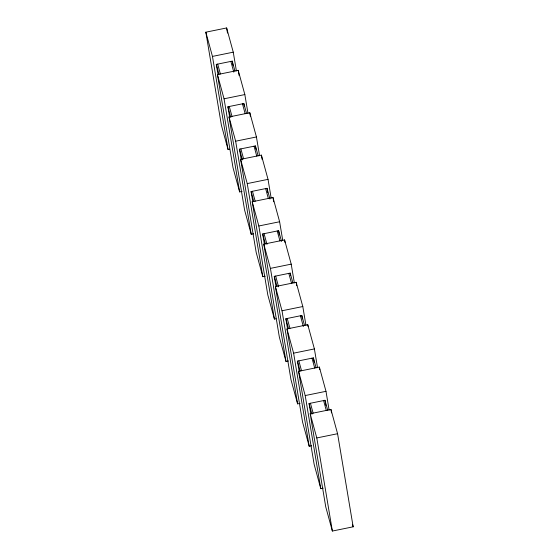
<?xml version="1.0" encoding="UTF-8"?>
<svg xmlns="http://www.w3.org/2000/svg" width="559" height="559" viewBox="0 0 559 559"><rect width="100%" height="100%" fill="white"/><g stroke="black" fill="none" stroke-linecap="round" stroke-linejoin="round"><path stroke-width="0.84" d="M229.658 149.183L228.044 149.512L221.42 125.286L205.838 32.184L226.633 27.95L233.257 52.176L236.401 70.965M205.838 32.184L212.462 56.41L233.257 52.176M218.024 74.64L216.305 64.383L232.244 61.134L234.955 71.042M242.061 191.409L239.636 191.905L233.012 167.679L217.43 74.578L238.218 70.343L244.842 94.569L247.986 113.358M217.43 74.578L224.054 98.803L244.842 94.569M229.616 117.034L227.897 106.776L243.836 103.527L246.547 113.435M253.653 233.802L251.229 234.298L244.604 210.072L229.022 116.971L249.81 112.736L256.434 136.962L259.579 155.751M229.022 116.971L235.646 141.196L256.434 136.962M241.208 159.427L239.49 149.169L255.428 145.92L258.139 155.828M265.245 276.195L262.821 276.691L256.197 252.465L240.615 159.364L261.402 155.129L268.027 179.355L271.171 198.145M240.615 159.364L247.239 183.59L268.027 179.355M252.801 201.82L251.082 191.562L267.02 188.313L269.955 199.046M276.027 318.756L274.413 319.084L267.789 294.859L252.207 201.757L272.995 197.523L279.619 221.748L282.763 240.538M252.207 201.757L258.831 225.983L279.619 221.748M264.393 244.213L262.674 233.955L278.613 230.706L281.547 241.439M288.43 360.981L286.005 361.477L279.381 337.252L263.799 244.15L284.587 239.916L291.211 264.141L294.355 282.931M263.799 244.15L270.423 268.376L291.211 264.141M275.985 286.606L274.266 276.349L290.205 273.099L292.916 283.008M300.022 403.374L297.598 403.871L290.973 379.645L275.391 286.543L296.179 282.309L302.803 306.535L305.948 325.324M275.391 286.543L282.016 310.769L302.803 306.535M287.571 328.999L285.859 318.742L301.797 315.493L304.508 325.401M311.615 445.768L309.19 446.264L302.566 422.038L286.984 328.937L307.771 324.702L314.396 348.928L317.54 367.717M286.984 328.937L293.608 353.162L314.396 348.928M299.163 371.393L297.451 361.135L313.389 357.886L316.101 367.794M323.207 488.161L320.782 488.657L314.158 464.431L298.576 371.33L319.364 367.095L325.988 391.321L329.132 410.11M298.576 371.33L305.2 395.555L325.988 391.321M310.755 413.786L309.043 403.528L324.982 400.279L327.686 410.187M310.168 413.723L330.956 409.488L337.58 433.714L353.162 526.816L332.367 531.05L325.743 506.824L310.168 413.723L316.792 437.949L332.367 531.05M316.792 437.949L337.58 433.714M230.86 61.413L233.795 72.153M242.452 103.806L245.163 113.722M254.045 146.199L256.749 156.115M265.637 188.593L268.341 198.508M277.229 230.986L279.933 240.901M288.814 273.379L291.525 283.294M300.407 315.772L303.348 326.512M311.999 358.165L314.71 368.081M323.591 400.558L326.302 410.474M352.477 524.307L353.162 526.816M217.689 64.096L220.4 74.005M229.281 106.49L231.992 116.398M240.873 148.883L243.584 158.798M252.465 191.276L255.177 201.191M264.058 233.669L266.992 244.409M275.65 276.062L278.585 286.802M287.242 318.455L289.953 328.371M298.834 360.848L301.546 370.764M310.427 403.242L313.138 413.157M216.305 64.383L219.016 74.291M227.897 106.776L230.832 117.509M239.49 149.169L242.424 159.902M251.082 191.562L253.793 201.471M262.674 233.955L265.385 243.864M274.266 276.349L276.978 286.257M285.859 318.742L288.57 328.65M297.451 361.135L300.162 371.043M309.043 403.528L311.978 414.261M330.956 409.488L331.529 412.905M324.982 400.279L325.841 405.408M319.364 367.095L319.79 369.66M313.389 357.886L314.102 362.162M307.771 324.702L308.058 326.414M301.797 315.493L302.37 318.909M296.179 282.309L296.752 285.726M290.205 273.099L290.631 275.664M284.587 239.916L285.02 242.48M272.995 197.523L273.714 201.792M278.613 230.706L279.325 234.983M305.2 395.555L320.782 488.657M261.402 155.129L262.122 159.399M267.02 188.313L267.733 192.589M293.608 353.162L309.19 446.264M249.81 112.736L250.383 116.153M255.428 145.92L256.001 149.337M282.016 310.769L297.598 403.871M238.218 70.343L239.077 75.465M243.836 103.527L244.262 106.091M270.423 268.376L286.005 361.477M226.633 27.95L227.485 33.072M232.244 61.134L232.956 65.41M258.831 225.983L274.413 319.084M247.239 183.59L262.821 276.691M235.646 141.196L251.229 234.298M224.054 98.803L239.636 191.905M212.462 56.41L228.044 149.512"/></g></svg>
